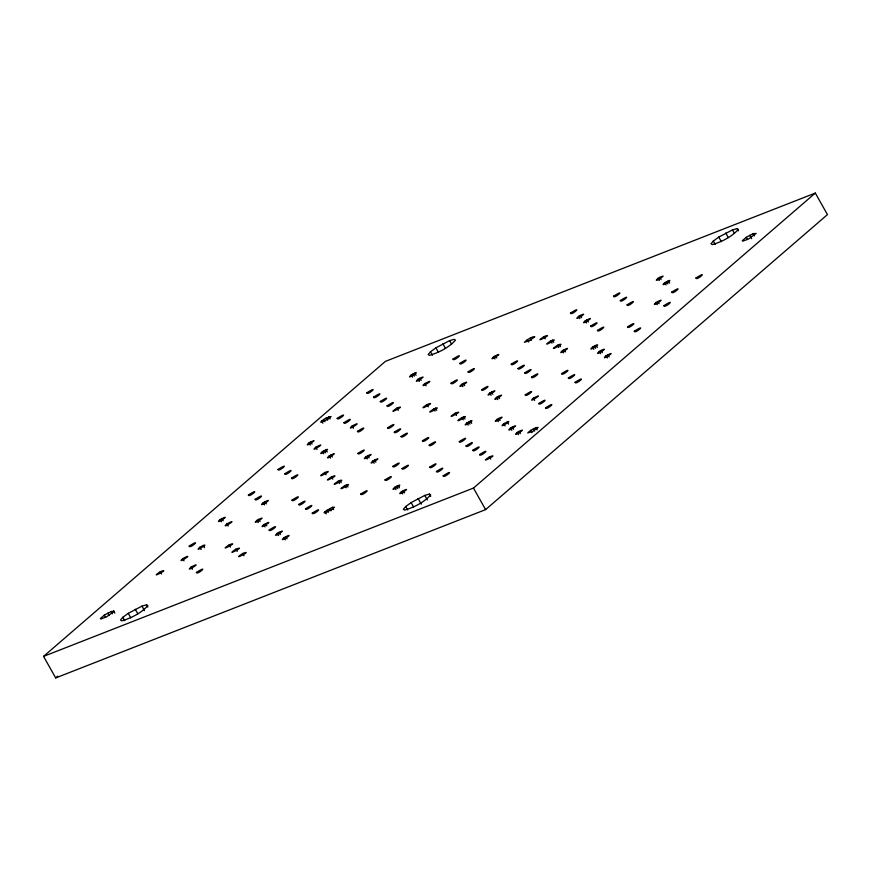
<?xml version="1.0" encoding="UTF-8"?>
<svg xmlns="http://www.w3.org/2000/svg" width="871" height="871" viewBox="0 0 871 871"><rect width="100%" height="100%" fill="white"/><g stroke="black" fill="none" stroke-linecap="round" stroke-linejoin="round"><path stroke-width="1.31" d="M122.865 617.267L120.503 620.032L121.798 620.86C131.412 618.007 141.08 613.162 147.863 605.65L146.568 604.822L141.951 606.14L128.266 613.326L122.865 617.267L124.782 620.675M321.617 420.954L320.713 422L321.203 422.315L328.171 419.082L331.132 416.523L326.331 417.895L321.617 420.954L322.891 423.219M430.514 351.775L428.151 354.541L429.447 355.368C439.071 352.515 448.728 347.671 455.511 340.158L454.216 339.331L449.599 340.648L435.914 347.834L430.514 351.775L432.441 355.183M324.981 511.604L324.077 512.66L324.567 512.975L331.535 509.731L334.497 507.183L332.243 507.368L324.981 511.604L326.255 513.879M405.712 506.53L403.338 509.295L404.645 510.123C414.258 507.27 423.927 502.425 430.71 494.913L429.414 494.086L424.798 495.403L411.112 502.589L405.712 506.53L407.628 509.938M713.36 241.038L710.997 243.804L712.293 244.631C721.907 241.779 731.575 236.934 738.358 229.421L737.062 228.594L732.446 229.911L718.76 237.097L713.36 241.038L715.276 244.446M43.55 656.386L385.385 361.389L815.31 193.068L827.45 214.614L485.615 509.611L55.69 677.932L43.55 656.386L473.476 488.065L815.31 193.068M55.69 677.932L57.747 676.157M308.965 442.882C301.181 449.991 323.555 435.38 308.965 442.882L310.25 445.146M411.275 374.922C403.491 382.031 425.854 367.42 411.275 374.922L412.549 377.187M315.727 447.215C307.942 454.324 330.305 439.713 315.727 447.215L317 449.48M220.167 519.508C212.382 526.628 234.756 512.017 220.167 519.508L221.452 521.783M352.08 426.006C344.285 433.116 366.658 418.505 352.08 426.006L353.354 428.271M418.036 379.244C410.252 386.354 432.615 371.743 418.036 379.244L419.31 381.509M322.477 451.548C314.692 458.658 337.055 444.047 322.477 451.548L323.751 453.813M226.928 523.852C219.133 530.962 241.507 516.351 226.928 523.852L228.202 526.117M104.27 615.187L100.317 618.595L100.982 619.02L106.73 616.766L114.221 611.29L111.216 611.54L104.27 615.187L105.543 617.452M182.747 558.583C174.962 565.693 197.325 551.082 182.747 558.583L184.021 560.859M199.797 547.26C192.012 554.37 214.375 539.759 199.797 547.26L201.07 549.525M424.776 383.588C416.991 390.698 439.365 376.087 424.776 383.588L426.061 385.853M263.271 502.632C255.486 509.753 277.86 495.142 263.271 502.632L264.555 504.908M329.238 455.881C321.453 462.991 343.816 448.38 329.238 455.881L330.512 458.146M191.065 567.065C183.28 574.174 205.654 559.563 191.065 567.065L192.339 569.329M257.021 520.303C249.237 527.412 271.6 512.801 257.021 520.303L258.295 522.578M263.771 524.636C255.987 531.745 278.35 517.134 263.771 524.636L265.045 526.911M493.694 356.707C485.909 363.817 508.283 349.206 493.694 356.707L494.978 358.972M461.63 384.383C453.845 391.493 476.208 376.882 461.63 384.383L462.904 386.648M366.07 456.676C358.286 463.786 380.66 449.175 366.07 456.676L367.355 458.941M527.314 339.723L524.353 342.27L529.165 340.899L534.783 336.794L532.529 336.979L527.314 339.723L528.599 341.987M372.832 461.009C365.047 468.119 387.41 453.508 372.832 461.009L374.105 463.274M277.272 533.302C269.487 540.423 291.861 525.801 277.272 533.302L278.557 535.578M578.573 316.391C570.788 323.5 593.162 308.889 578.573 316.391L579.857 318.655M284.033 537.636C276.249 544.756 298.611 530.145 284.033 537.636L285.307 539.911M585.323 320.735C577.538 327.844 599.912 313.233 585.323 320.735L586.597 322.999M489.774 393.017C481.99 400.137 504.363 385.526 489.774 393.017L491.059 395.292M658.03 278.306C650.245 285.427 672.608 270.816 658.03 278.306L659.303 280.582M496.524 397.361C488.74 404.471 511.103 389.86 496.524 397.361L497.798 399.626M562.481 350.61C554.685 357.72 577.059 343.109 562.481 350.61L563.755 352.875M466.921 422.903C459.137 430.013 481.511 415.402 466.921 422.903L468.206 425.179M664.791 282.64C657.006 289.749 679.369 275.138 664.791 282.64L666.065 284.904M394.715 487.325C386.931 494.445 409.294 479.823 394.715 487.325L395.989 489.6M592.574 347.072C584.789 354.181 607.152 339.57 592.574 347.072L593.848 349.336M656.059 302.444C648.274 309.553 670.648 294.942 656.059 302.444L657.333 304.708M497.014 419.365C489.23 426.474 511.604 411.863 497.014 419.365L498.299 421.629M746.218 237.326L742.277 240.734L742.93 241.158L748.679 238.904L756.17 233.428L753.165 233.678L746.218 237.326L747.492 239.601M401.466 491.658C393.681 498.778 416.055 484.156 401.466 491.658L402.74 493.933M533.368 398.156C525.583 405.265 547.957 390.654 533.368 398.156L534.652 400.42M599.324 351.405C591.54 358.514 613.903 343.903 599.324 351.405L600.598 353.67M503.776 423.698C495.991 430.807 518.354 416.196 503.776 423.698L505.049 425.963M606.085 355.727C598.301 362.837 620.664 348.226 606.085 355.727L607.359 357.992M510.526 428.031C502.741 435.141 525.104 420.53 510.526 428.031L511.8 430.296M517.287 432.364C509.502 439.474 531.865 424.863 517.287 432.364L518.561 434.629M530.679 430.372L527.728 432.931L532.529 431.559L538.147 427.443L535.894 427.628L530.679 430.372L531.963 432.637M396.958 408.096C383.327 417.187 409.501 403.415 396.958 408.096L398.232 410.361M427.062 404.547C413.431 413.638 439.605 399.865 427.062 404.547L428.336 406.811M543.994 336.576C530.363 345.667 556.536 331.884 543.994 336.576L545.268 338.841M324.741 472.518C311.11 481.609 337.295 467.836 324.741 472.518L326.026 474.782M433.802 408.891C420.17 417.982 446.344 404.198 433.802 408.891L435.075 411.156M550.744 340.909C537.113 350 563.287 336.217 550.744 340.909L552.018 343.174M160.286 571.692C146.655 580.783 172.828 567.01 160.286 571.692L161.56 573.956M331.492 476.851C317.871 485.942 344.045 472.169 331.492 476.851L332.776 479.115M557.494 345.243C543.863 354.334 570.048 340.561 557.494 345.243L558.779 347.507M229.204 544.811C215.573 553.902 241.746 540.118 229.204 544.811L230.477 547.075M338.253 481.184C324.622 490.275 350.795 476.502 338.253 481.184L339.527 483.449M455.195 413.202C441.564 422.293 467.738 408.521 455.195 413.202L456.469 415.467M235.943 549.144C222.312 558.235 248.496 544.462 235.943 549.144L237.228 551.419M345.003 485.517C331.372 494.608 357.546 480.836 345.003 485.517L346.277 487.782M461.946 417.536C448.315 426.627 474.488 412.854 461.946 417.536L463.22 419.8M242.693 553.477C229.073 562.579 255.247 548.795 242.693 553.477L243.978 555.752M489.448 456.872C475.827 465.963 502.001 452.191 489.448 456.872L490.732 459.148M753.165 233.678L754.449 235.943M749.768 235.257L751.684 238.665M737.062 228.594L738.336 230.859M732.446 229.911L734.362 233.308M725.75 233.014L728.308 237.554M718.76 237.097L721.319 241.626M668.264 280.81L669.538 283.086M666.565 281.605L667.839 283.87M659.804 277.272L661.078 279.547M657.834 301.399L659.107 303.674M607.86 354.693L609.134 356.958M587.098 319.701L588.371 321.965M601.099 350.371L602.373 352.635M580.347 315.356L581.632 317.621M596.047 345.243L597.321 347.507M594.349 346.037L595.622 348.302M564.256 349.576L565.529 351.84M559.204 344.448L560.478 346.712M552.443 340.115L553.727 342.379M529.982 338.166L531.256 340.43M495.468 355.673L496.753 357.937M535.894 427.628L537.178 429.904M533.346 428.815L534.62 431.091M519.062 431.319L520.335 433.595M498.299 396.327L499.573 398.591M512.3 426.997L513.574 429.261M491.549 391.983L492.834 394.258M507.249 421.869L508.522 424.144M498.789 418.33L500.074 420.595M449.599 340.648L451.516 344.045M442.904 343.762L445.462 348.291M463.405 383.338L464.679 385.613M435.914 347.834L438.472 352.363M470.394 421.085L471.679 423.35M468.696 421.869L469.981 424.144M463.644 416.752L464.929 419.016M419.811 378.21L421.085 380.475M435.5 408.096L436.785 410.361M414.748 373.093L416.033 375.357M413.05 373.888L414.324 376.152M473.476 488.065L485.615 509.611M429.414 494.086L430.688 496.35M424.798 495.403L427.356 499.932M418.102 498.517L421.292 504.178M411.112 502.589L413.671 507.129M403.24 490.623L404.514 492.899M398.189 485.506L399.462 487.771M396.49 486.29L397.764 488.566M374.606 459.975L375.88 462.24M367.845 455.642L369.13 457.906M328.879 416.708L330.163 418.984M326.331 417.895L327.605 420.16M323.674 419.452L324.948 421.716M331.013 454.836L332.287 457.112M346.702 484.722L347.986 486.998M325.95 449.719L327.224 451.995M324.252 450.514L325.525 452.778M339.951 480.389L341.225 482.665M310.74 441.847L312.025 444.112M332.243 507.368L333.528 509.633M329.695 508.555L330.969 510.82M327.039 510.101L328.313 512.366M285.808 536.601L287.082 538.877M265.045 501.598L266.33 503.874M279.047 532.268L280.331 534.544M265.546 523.602L266.82 525.877M258.796 519.268L260.07 521.544M221.942 518.474L223.226 520.749M203.27 545.431L204.543 547.696M146.568 604.822L147.841 607.087M141.951 606.14L144.51 610.669M135.255 609.254L137.814 613.783M128.266 613.326L130.824 617.866M113.568 610.865L114.841 613.14M111.216 611.54L112.501 613.805M107.819 613.119L109.093 615.383M189.203 546.063C189.475 549.481 203.291 537.167 189.203 546.063M248.398 494.968C248.671 498.386 262.498 486.083 248.398 494.968M278.001 469.425C278.274 472.844 292.101 460.541 278.001 469.425M255.149 499.301C255.421 502.719 269.248 490.417 255.149 499.301M196.443 572.399C196.715 575.807 210.542 563.504 196.443 572.399M284.763 473.759C285.035 477.166 298.851 464.864 284.763 473.759M337.197 418.341C337.469 421.76 351.296 409.457 337.197 418.341M291.502 478.092C291.774 481.511 305.601 469.208 291.502 478.092M366.8 392.799C367.072 396.218 380.899 383.915 366.8 392.799M343.947 422.675C344.219 426.093 358.046 413.79 343.947 422.675M373.561 397.122C373.833 400.54 387.66 388.237 373.561 397.122M292.003 500.096C292.275 503.514 306.091 491.211 292.003 500.096M269.161 529.971C269.433 533.39 283.26 521.087 269.161 529.971M380.3 401.466C380.573 404.884 394.4 392.581 380.3 401.466M357.458 431.341C357.731 434.76 371.558 422.457 357.458 431.341M298.753 504.429C299.025 507.847 312.852 495.545 298.753 504.429M387.062 405.799C387.323 409.218 401.15 396.915 387.062 405.799M305.503 508.762C305.775 512.181 319.603 499.878 305.503 508.762M357.959 453.334C358.231 456.752 372.059 444.45 357.959 453.334M312.264 513.095C312.537 516.514 326.364 504.2 312.264 513.095M387.551 427.803C387.824 431.221 401.651 418.918 387.551 427.803M453.007 359.048C453.279 362.467 467.106 350.153 453.007 359.048M394.302 432.136C394.574 435.554 408.401 423.252 394.302 432.136M459.768 363.37C460.04 366.789 473.868 354.486 459.768 363.37M401.063 436.458C401.335 439.877 415.162 427.574 401.063 436.458M451.036 383.175C451.309 386.593 465.136 374.29 451.036 383.175M360.79 493.999C361.051 497.417 374.878 485.114 360.79 493.999M468.086 371.841C468.358 375.259 482.186 362.957 468.086 371.841M392.843 466.333C393.115 469.741 406.942 457.438 392.843 466.333M385.015 479.856C385.287 483.274 399.114 470.971 385.015 479.856M422.446 440.78C422.718 444.199 436.545 431.896 422.446 440.78M402.075 468.533C402.337 471.951 416.164 459.638 402.075 468.533M429.196 445.114C429.468 448.532 443.295 436.229 429.196 445.114M481.641 389.696C481.913 393.115 495.741 380.812 481.641 389.696M511.244 364.154C511.517 367.573 525.344 355.27 511.244 364.154M429.697 467.117C429.969 470.536 443.796 458.222 429.697 467.117M517.995 368.487C518.267 371.906 532.094 359.603 517.995 368.487M459.289 441.575C459.561 444.994 473.389 432.691 459.289 441.575M570.451 313.07C570.712 316.478 584.539 304.175 570.451 313.07M436.447 471.451C436.719 474.869 450.547 462.566 436.447 471.451M524.756 372.821C525.028 376.239 538.844 363.936 524.756 372.821M466.05 445.908C466.323 449.327 480.15 437.024 466.05 445.908M443.197 475.784C443.47 479.202 457.297 466.9 443.197 475.784M531.517 377.143C531.789 380.562 545.605 368.259 531.517 377.143M472.811 450.242C473.084 453.649 486.9 441.347 472.811 450.242M525.246 394.824C525.518 398.243 539.345 385.94 525.246 394.824M613.554 296.194C613.826 299.602 627.653 287.299 613.554 296.194M479.551 454.575C479.823 457.994 493.65 445.691 479.551 454.575M590.701 326.07C590.974 329.488 604.801 317.186 590.701 326.07M620.315 300.517C620.588 303.935 634.415 291.633 620.315 300.517M597.462 330.403C597.724 333.822 611.551 321.519 597.462 330.403M561.61 373.605C561.882 377.023 575.709 364.72 561.61 373.605M538.757 403.491C539.018 406.909 552.845 394.607 538.757 403.491M627.055 304.861C627.327 308.269 641.154 295.966 627.055 304.861M568.349 377.949C568.621 381.367 582.449 369.064 568.349 377.949M545.507 407.824C545.779 411.243 559.607 398.94 545.507 407.824M575.1 382.282C575.372 385.701 589.199 373.398 575.1 382.282M627.556 326.854C627.828 330.272 641.655 317.969 627.556 326.854M634.306 331.198C634.578 334.606 648.405 322.303 634.306 331.198M671.737 292.112C672.009 295.53 685.836 283.227 671.737 292.112M663.909 305.645C664.17 309.063 677.997 296.761 663.909 305.645M695.973 277.969C696.245 281.387 710.072 269.085 695.973 277.969"/></g></svg>
